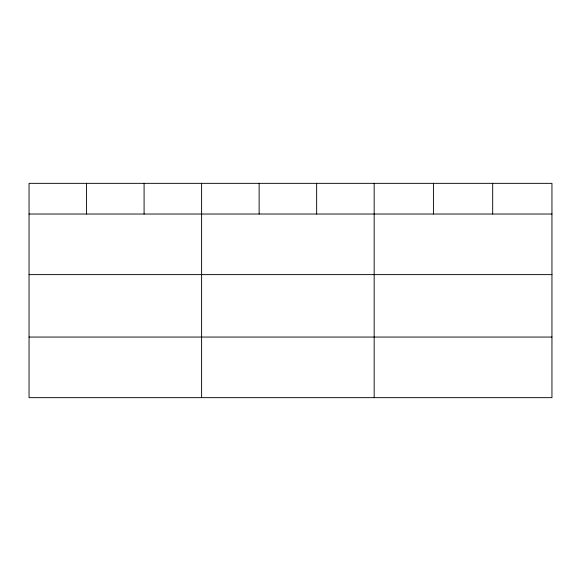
<?xml version="1.0" encoding="UTF-8"?>
<svg xmlns="http://www.w3.org/2000/svg" width="581" height="581" viewBox="0 0 581 581"><rect width="100%" height="100%" fill="white"/><g stroke="black" fill="none" stroke-linecap="round" stroke-linejoin="round"><path stroke-width="0.87" d="M551.95 274.624L551.95 183.342L29.05 183.342L29.05 397.658L551.95 397.658L551.95 274.624L29.05 274.624M29.05 214.026L551.95 214.026M29.05 337.06L551.95 337.06M492.688 183.342L492.688 214.026M433.426 183.342L433.426 214.026M374.164 183.342L374.164 397.658M316.645 183.342L316.645 214.026M259.126 183.342L259.126 214.026M201.607 183.342L201.607 397.658M144.088 183.342L144.088 214.026M86.569 183.342L86.569 214.026"/></g></svg>
